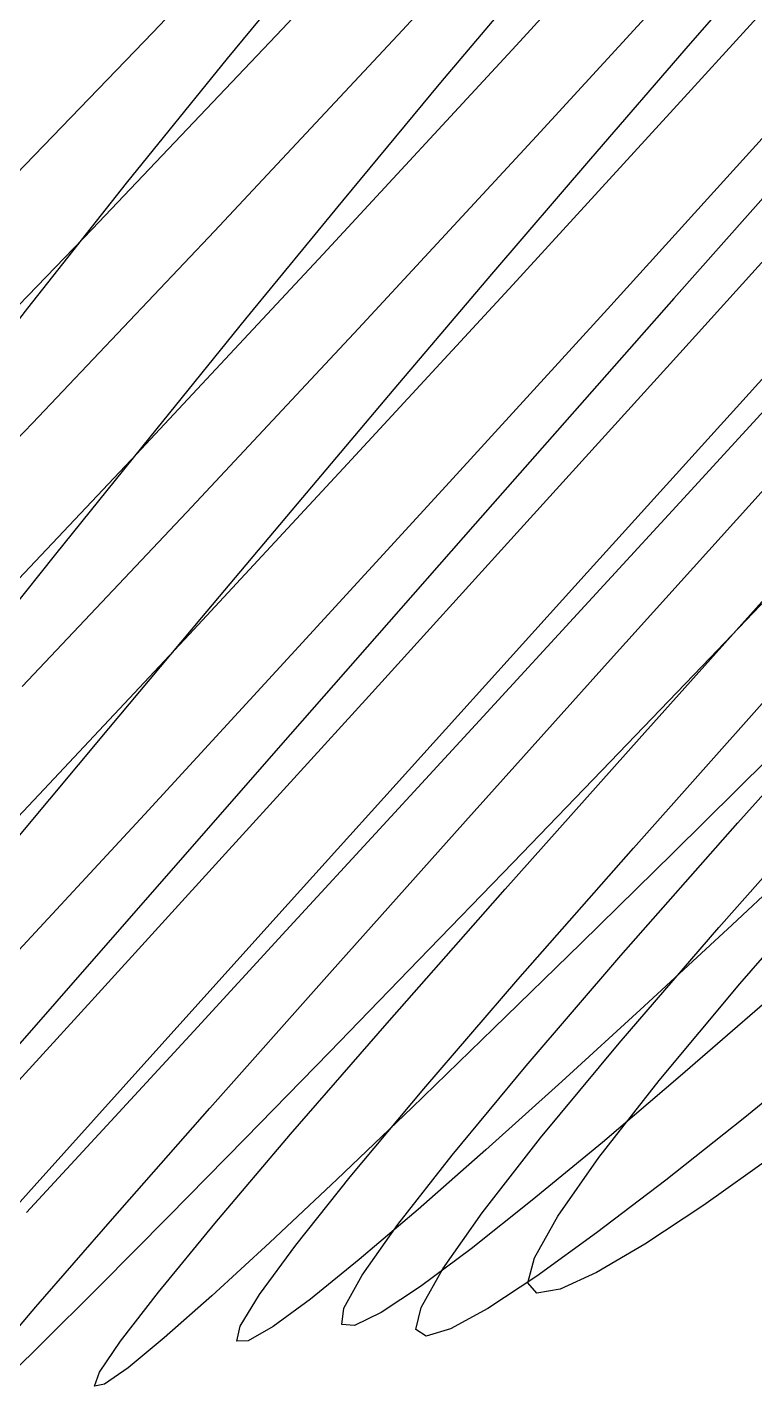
# Model space of a CAD drawing. Extents: x -607 to 1285, y -867 to 355.
# Drawn here: x 145.9 to 233, y -846.5 to -682.9 of the extents above; entities that cross this region are included whole.
import ezdxf

# ---------------------------------------------------------------- set-up
doc = ezdxf.new("R2010")
doc.units = 0
for name, color, linetype in [('0_5341', 7, 'CONTINUOUS'), ('0_5342', 7, 'CONTINUOUS'), ('0_5443', 7, 'CONTINUOUS'), ('0_5444', 7, 'CONTINUOUS'), ('0_5445', 7, 'CONTINUOUS'), ('0_5546', 7, 'CONTINUOUS'), ('0_5547', 7, 'CONTINUOUS'), ('0_5548', 7, 'CONTINUOUS'), ('0_5549', 7, 'CONTINUOUS'), ('0_5650', 7, 'CONTINUOUS'), ('0_5651', 7, 'CONTINUOUS'), ('0_5652', 7, 'CONTINUOUS'), ('0_5653', 7, 'CONTINUOUS'), ('0_5726', 7, 'CONTINUOUS'), ('0_5727', 7, 'CONTINUOUS'), ('0_5728', 7, 'CONTINUOUS'), ('0_5729', 7, 'CONTINUOUS'), ('0_5730', 7, 'CONTINUOUS'), ('0_5753', 7, 'CONTINUOUS'), ('0_5754', 7, 'CONTINUOUS'), ('0_5755', 7, 'CONTINUOUS'), ('0_5756', 7, 'CONTINUOUS'), ('0_5830', 7, 'CONTINUOUS'), ('0_5831', 7, 'CONTINUOUS'), ('0_5832', 7, 'CONTINUOUS'), ('0_5833', 7, 'CONTINUOUS'), ('0_5834', 7, 'CONTINUOUS'), ('0_5835', 7, 'CONTINUOUS'), ('0_5836', 7, 'CONTINUOUS'), ('0_5855', 7, 'CONTINUOUS'), ('0_5856', 7, 'CONTINUOUS'), ('0_5857', 7, 'CONTINUOUS'), ('0_5858', 7, 'CONTINUOUS'), ('0_5859', 7, 'CONTINUOUS'), ('0_5860', 7, 'CONTINUOUS'), ('0_5933', 7, 'CONTINUOUS'), ('0_5934', 7, 'CONTINUOUS'), ('0_5935', 7, 'CONTINUOUS'), ('0_5936', 7, 'CONTINUOUS'), ('0_5937', 7, 'CONTINUOUS'), ('0_5938', 7, 'CONTINUOUS'), ('0_5939', 7, 'CONTINUOUS'), ('0_5940', 7, 'CONTINUOUS'), ('0_5941', 7, 'CONTINUOUS'), ('0_5959', 7, 'CONTINUOUS'), ('0_5960', 7, 'CONTINUOUS'), ('0_5961', 7, 'CONTINUOUS'), ('0_5962', 7, 'CONTINUOUS'), ('0_5963', 7, 'CONTINUOUS'), ('0_6039', 7, 'CONTINUOUS'), ('0_6040', 7, 'CONTINUOUS'), ('0_6041', 7, 'CONTINUOUS'), ('0_6042', 7, 'CONTINUOUS'), ('0_6043', 7, 'CONTINUOUS'), ('0_6044', 7, 'CONTINUOUS'), ('0_6045', 7, 'CONTINUOUS'), ('0_6046', 7, 'CONTINUOUS'), ('0_6060', 7, 'CONTINUOUS'), ('0_6061', 7, 'CONTINUOUS'), ('0_6062', 7, 'CONTINUOUS'), ('0_6063', 7, 'CONTINUOUS'), ('0_6064', 7, 'CONTINUOUS'), ('0_6065', 7, 'CONTINUOUS'), ('0_6066', 7, 'CONTINUOUS'), ('0_6142', 7, 'CONTINUOUS'), ('0_6143', 7, 'CONTINUOUS'), ('0_6144', 7, 'CONTINUOUS'), ('0_6145', 7, 'CONTINUOUS'), ('0_6146', 7, 'CONTINUOUS'), ('0_6147', 7, 'CONTINUOUS'), ('0_6148', 7, 'CONTINUOUS'), ('0_6149', 7, 'CONTINUOUS'), ('0_6150', 7, 'CONTINUOUS'), ('0_6162', 7, 'CONTINUOUS'), ('0_6163', 7, 'CONTINUOUS'), ('0_6164', 7, 'CONTINUOUS'), ('0_6165', 7, 'CONTINUOUS'), ('0_6166', 7, 'CONTINUOUS'), ('0_6167', 7, 'CONTINUOUS'), ('0_6168', 7, 'CONTINUOUS'), ('0_6169', 7, 'CONTINUOUS'), ('0_6247', 7, 'CONTINUOUS'), ('0_6248', 7, 'CONTINUOUS'), ('0_6249', 7, 'CONTINUOUS'), ('0_6250', 7, 'CONTINUOUS'), ('0_6251', 7, 'CONTINUOUS'), ('0_6252', 7, 'CONTINUOUS'), ('0_6253', 7, 'CONTINUOUS'), ('0_6254', 7, 'CONTINUOUS'), ('0_6255', 7, 'CONTINUOUS'), ('0_6256', 7, 'CONTINUOUS'), ('0_6263', 7, 'CONTINUOUS'), ('0_6264', 7, 'CONTINUOUS'), ('0_6265', 7, 'CONTINUOUS'), ('0_6266', 7, 'CONTINUOUS'), ('0_6267', 7, 'CONTINUOUS'), ('0_6268', 7, 'CONTINUOUS'), ('0_6269', 7, 'CONTINUOUS'), ('0_6270', 7, 'CONTINUOUS'), ('0_6353', 7, 'CONTINUOUS'), ('0_6354', 7, 'CONTINUOUS'), ('0_6355', 7, 'CONTINUOUS'), ('0_6356', 7, 'CONTINUOUS'), ('0_6357', 7, 'CONTINUOUS'), ('0_6358', 7, 'CONTINUOUS'), ('0_6359', 7, 'CONTINUOUS'), ('0_6360', 7, 'CONTINUOUS'), ('0_6361', 7, 'CONTINUOUS'), ('0_6362', 7, 'CONTINUOUS'), ('0_6363', 7, 'CONTINUOUS'), ('0_6364', 7, 'CONTINUOUS'), ('0_6365', 7, 'CONTINUOUS'), ('0_6366', 7, 'CONTINUOUS'), ('0_6367', 7, 'CONTINUOUS'), ('0_6368', 7, 'CONTINUOUS'), ('0_6369', 7, 'CONTINUOUS'), ('0_6370', 7, 'CONTINUOUS'), ('0_6371', 7, 'CONTINUOUS'), ('0_6372', 7, 'CONTINUOUS'), ('0_6373', 7, 'CONTINUOUS'), ('0_6458', 7, 'CONTINUOUS'), ('0_6459', 7, 'CONTINUOUS'), ('0_6460', 7, 'CONTINUOUS'), ('0_6461', 7, 'CONTINUOUS'), ('0_6462', 7, 'CONTINUOUS'), ('0_6463', 7, 'CONTINUOUS'), ('0_6464', 7, 'CONTINUOUS'), ('0_6465', 7, 'CONTINUOUS'), ('0_6466', 7, 'CONTINUOUS'), ('0_6467', 7, 'CONTINUOUS'), ('0_6468', 7, 'CONTINUOUS'), ('0_6469', 7, 'CONTINUOUS'), ('0_6470', 7, 'CONTINUOUS'), ('0_6471', 7, 'CONTINUOUS'), ('0_6472', 7, 'CONTINUOUS'), ('0_6473', 7, 'CONTINUOUS'), ('0_6474', 7, 'CONTINUOUS'), ('0_6475', 7, 'CONTINUOUS'), ('0_6476', 7, 'CONTINUOUS'), ('0_6564', 7, 'CONTINUOUS'), ('0_6565', 7, 'CONTINUOUS'), ('0_6566', 7, 'CONTINUOUS'), ('0_6567', 7, 'CONTINUOUS'), ('0_6568', 7, 'CONTINUOUS'), ('0_6569', 7, 'CONTINUOUS'), ('0_6570', 7, 'CONTINUOUS'), ('0_6571', 7, 'CONTINUOUS'), ('0_6572', 7, 'CONTINUOUS'), ('0_6573', 7, 'CONTINUOUS'), ('0_6574', 7, 'CONTINUOUS'), ('0_6575', 7, 'CONTINUOUS'), ('0_6576', 7, 'CONTINUOUS'), ('0_6577', 7, 'CONTINUOUS'), ('0_6578', 7, 'CONTINUOUS'), ('0_6579', 7, 'CONTINUOUS'), ('0_6580', 7, 'CONTINUOUS'), ('0_6667', 7, 'CONTINUOUS'), ('0_6668', 7, 'CONTINUOUS'), ('0_6669', 7, 'CONTINUOUS'), ('0_6670', 7, 'CONTINUOUS'), ('0_6671', 7, 'CONTINUOUS'), ('0_6672', 7, 'CONTINUOUS'), ('0_6673', 7, 'CONTINUOUS'), ('0_6674', 7, 'CONTINUOUS'), ('0_6675', 7, 'CONTINUOUS'), ('0_6676', 7, 'CONTINUOUS'), ('0_6677', 7, 'CONTINUOUS'), ('0_6678', 7, 'CONTINUOUS'), ('0_6679', 7, 'CONTINUOUS'), ('0_6680', 7, 'CONTINUOUS'), ('0_6681', 7, 'CONTINUOUS'), ('0_6772', 7, 'CONTINUOUS'), ('0_6773', 7, 'CONTINUOUS'), ('0_6774', 7, 'CONTINUOUS'), ('0_6775', 7, 'CONTINUOUS'), ('0_6776', 7, 'CONTINUOUS'), ('0_6777', 7, 'CONTINUOUS'), ('0_6778', 7, 'CONTINUOUS'), ('0_6779', 7, 'CONTINUOUS'), ('0_6780', 7, 'CONTINUOUS'), ('0_6781', 7, 'CONTINUOUS'), ('0_6782', 7, 'CONTINUOUS'), ('0_6783', 7, 'CONTINUOUS')]:
    doc.layers.add(name, color=color, linetype=linetype)

msp = doc.modelspace()

# ---------------------------------------------------------------- linework, layer by layer
at = {"layer": '0_5341'}
msp.add_polyline3d([(138.0082, -707.2349, -3001.0596), (160.9694, -683.4866, -3002.9402)], dxfattribs=at)
at = {"layer": '0_5342'}
msp.add_polyline3d([(160.9694, -683.4866, -3002.9402), (184.5444, -658.6371, -3002.8743)], dxfattribs=at)
at = {"layer": '0_5443'}
msp.add_polyline3d([(131.5999, -729.871, -3000.523), (153.69, -707.0393, -3003.2454)], dxfattribs=at)
at = {"layer": '0_5444'}
msp.add_polyline3d([(153.69, -707.0393, -3003.2454), (176.4774, -683.0698, -3003.998)], dxfattribs=at)
at = {"layer": '0_5445'}
msp.add_polyline3d([(176.4774, -683.0698, -3003.998), (199.8635, -658.0729, -3002.8105)], dxfattribs=at)
at = {"layer": '0_5546'}
msp.add_polyline3d([(125.5388, -752.0409, -2999.8047), (146.5464, -730.2562, -3003.1243)], dxfattribs=at)
at = {"layer": '0_5547'}
msp.add_polyline3d([(146.5464, -730.2562, -3003.1243), (168.3547, -707.275, -3004.4468)], dxfattribs=at)
at = {"layer": '0_5548'}
msp.add_polyline3d([(168.3547, -707.275, -3004.4468), (190.8649, -683.209, -3003.8093)], dxfattribs=at)
at = {"layer": '0_5549'}
msp.add_polyline3d([(190.8649, -683.209, -3003.8093), (213.9784, -658.1697, -3001.2502)], dxfattribs=at)
at = {"layer": '0_5650'}
msp.add_polyline3d([(137.4297, -756.7551, -3011.6401), (158.9867, -733.9858, -3013.79)], dxfattribs=at)
at = {"layer": '0_5651'}
msp.add_polyline3d([(158.9867, -733.9858, -3013.79), (181.3711, -710.042, -3013.9043)], dxfattribs=at)
at = {"layer": '0_5652'}
msp.add_polyline3d([(181.3711, -710.042, -3013.9043), (204.4782, -685.0421, -3012.0278)], dxfattribs=at)
at = {"layer": '0_5653'}
msp.add_polyline3d([(204.4782, -685.0421, -3012.0278), (228.2034, -659.1045, -3008.2058)], dxfattribs=at)
at = {"layer": '0_5726'}
msp.add_polyline3d([(182.1119, -671.7694, -2544.4863), (169.8453, -686.6144, -2559.1392)], dxfattribs=at)
at = {"layer": '0_5727'}
msp.add_polyline3d([(169.8453, -686.6144, -2559.1392), (157.7746, -701.532, -2576.3357)], dxfattribs=at)
at = {"layer": '0_5728'}
msp.add_polyline3d([(157.7746, -701.532, -2576.3357), (145.9341, -716.5094, -2596.2917)], dxfattribs=at)
at = {"layer": '0_5729'}
msp.add_polyline3d([(145.9341, -716.5094, -2596.2917), (145.934, -716.5095, -2596.2917)], dxfattribs=at)
at = {"layer": '0_5730'}
msp.add_polyline3d([(145.934, -716.5095, -2596.2917), (134.2759, -731.4906, -2618.045)], dxfattribs=at)
at = {"layer": '0_5753'}
msp.add_polyline3d([(145.322, -761.7971, -2996.6562), (165.0325, -740.9185, -2999.8013)], dxfattribs=at)
at = {"layer": '0_5754'}
msp.add_polyline3d([(165.0325, -740.9185, -2999.8013), (185.5892, -718.916, -3001.0413)], dxfattribs=at)
at = {"layer": '0_5755'}
msp.add_polyline3d([(185.5892, -718.916, -3001.0413), (206.9008, -695.8918, -3000.408)], dxfattribs=at)
at = {"layer": '0_5756'}
msp.add_polyline3d([(206.9008, -695.8918, -3000.408), (228.8758, -671.9476, -2997.9329)], dxfattribs=at)
at = {"layer": '0_5830'}
msp.add_polyline3d([(207.337, -675.3713, -2568), (195.429, -689.4829, -2582.8257)], dxfattribs=at)
at = {"layer": '0_5831'}
msp.add_polyline3d([(195.429, -689.4829, -2582.8257), (183.665, -703.6295, -2600.0137)], dxfattribs=at)
at = {"layer": '0_5832'}
msp.add_polyline3d([(183.665, -703.6295, -2600.0137), (172.0741, -717.796, -2619.7632)], dxfattribs=at)
at = {"layer": '0_5833'}
msp.add_polyline3d([(172.0741, -717.796, -2619.7632), (172.0741, -717.796, -2619.7632)], dxfattribs=at)
at = {"layer": '0_5834'}
msp.add_polyline3d([(172.0741, -717.796, -2619.7632), (160.6155, -731.9519, -2641.1538)], dxfattribs=at)
at = {"layer": '0_5835'}
msp.add_polyline3d([(160.6155, -731.9519, -2641.1538), (149.3205, -745.9706, -2663.0417)], dxfattribs=at)
at = {"layer": '0_5836'}
msp.add_polyline3d([(149.3205, -745.9706, -2663.0417), (138.3263, -759.6925, -2685.2905)], dxfattribs=at)
at = {"layer": '0_5855'}
msp.add_polyline3d([(130.3236, -792.7535, -2986.4238), (147.3224, -774.7698, -2991.9417)], dxfattribs=at)
at = {"layer": '0_5856'}
msp.add_polyline3d([(147.3224, -774.7698, -2991.9417), (165.3367, -755.5326, -2995.5798)], dxfattribs=at)
at = {"layer": '0_5857'}
msp.add_polyline3d([(165.3367, -755.5326, -2995.5798), (184.2793, -735.1392, -2997.3684)], dxfattribs=at)
at = {"layer": '0_5858'}
msp.add_polyline3d([(184.2793, -735.1392, -2997.3684), (204.0628, -713.6868, -2997.337)], dxfattribs=at)
at = {"layer": '0_5859'}
msp.add_polyline3d([(204.0628, -713.6868, -2997.337), (224.5997, -691.2725, -2995.5151)], dxfattribs=at)
at = {"layer": '0_5860'}
msp.add_polyline3d([(224.5997, -691.2725, -2995.5151), (245.8026, -667.9935, -2991.9326)], dxfattribs=at)
at = {"layer": '0_5933'}
msp.add_polyline3d([(237.358, -671.0044, -2574.5454), (225.3282, -684.7971, -2587.5737)], dxfattribs=at)
at = {"layer": '0_5934'}
msp.add_polyline3d([(225.3282, -684.7971, -2587.5737), (213.3804, -698.6056, -2602.697)], dxfattribs=at)
at = {"layer": '0_5935'}
msp.add_polyline3d([(213.3804, -698.6056, -2602.697), (201.5404, -712.4117, -2620.1067)], dxfattribs=at)
at = {"layer": '0_5936'}
msp.add_polyline3d([(201.5404, -712.4117, -2620.1067), (189.8337, -726.1971, -2639.9941)], dxfattribs=at)
at = {"layer": '0_5937'}
msp.add_polyline3d([(189.8337, -726.1971, -2639.9941), (189.8337, -726.1972, -2639.9941)], dxfattribs=at)
at = {"layer": '0_5938'}
msp.add_polyline3d([(189.8337, -726.1972, -2639.9941), (178.2382, -739.9418, -2661.4792)], dxfattribs=at)
at = {"layer": '0_5939'}
msp.add_polyline3d([(178.2382, -739.9418, -2661.4792), (166.8048, -753.5341, -2683.4573)], dxfattribs=at)
at = {"layer": '0_5940'}
msp.add_polyline3d([(166.8048, -753.5341, -2683.4573), (155.6693, -766.8188, -2705.784)], dxfattribs=at)
at = {"layer": '0_5941'}
msp.add_polyline3d([(155.6693, -766.8188, -2705.784), (144.9671, -779.6405, -2728.3152)], dxfattribs=at)
at = {"layer": '0_5959'}
msp.add_polyline3d([(143.3856, -794.9955, -2998.7205), (159.9517, -777.1118, -3002.8008)], dxfattribs=at)
at = {"layer": '0_5960'}
msp.add_polyline3d([(159.9517, -777.1118, -3002.8008), (177.5321, -758.0239, -3004.9624)], dxfattribs=at)
at = {"layer": '0_5961'}
msp.add_polyline3d([(177.5321, -758.0239, -3004.9624), (196.0423, -737.8258, -3005.2444)], dxfattribs=at)
at = {"layer": '0_5962'}
msp.add_polyline3d([(196.0423, -737.8258, -3005.2444), (215.3979, -716.6119, -3003.6858)], dxfattribs=at)
at = {"layer": '0_5963'}
msp.add_polyline3d([(215.3979, -716.6119, -3003.6858), (235.5144, -694.4763, -3000.3252)], dxfattribs=at)
at = {"layer": '0_6039'}
msp.add_polyline3d([(235.3182, -701.836, -2623.8442), (223.3752, -715.3253, -2641.58)], dxfattribs=at)
at = {"layer": '0_6040'}
msp.add_polyline3d([(223.3752, -715.3253, -2641.58), (211.4653, -728.8256, -2661.7263)], dxfattribs=at)
at = {"layer": '0_6041'}
msp.add_polyline3d([(211.4653, -728.8256, -2661.7263), (199.5807, -742.3287, -2683.4385)], dxfattribs=at)
at = {"layer": '0_6042'}
msp.add_polyline3d([(199.5807, -742.3287, -2683.4385), (187.7963, -755.7315, -2705.6462)], dxfattribs=at)
at = {"layer": '0_6043'}
msp.add_polyline3d([(187.7963, -755.7315, -2705.6462), (176.2532, -768.8755, -2728.1956)], dxfattribs=at)
at = {"layer": '0_6044'}
msp.add_polyline3d([(176.2532, -768.8755, -2728.1956), (165.0922, -781.6028, -2750.933)], dxfattribs=at)
at = {"layer": '0_6045'}
msp.add_polyline3d([(165.0922, -781.6028, -2750.933), (154.4546, -793.7549, -2773.7046)], dxfattribs=at)
at = {"layer": '0_6046'}
msp.add_polyline3d([(154.4546, -793.7549, -2773.7046), (144.4814, -805.1738, -2796.3564)], dxfattribs=at)
at = {"layer": '0_6060'}
msp.add_polyline3d([(139.4602, -814.905, -3009.9697), (153.5976, -799.4458, -3014.7983)], dxfattribs=at)
at = {"layer": '0_6061'}
msp.add_polyline3d([(153.5976, -799.4458, -3014.7983), (153.5975, -799.4459, -3014.7983)], dxfattribs=at)
at = {"layer": '0_6062'}
msp.add_polyline3d([(153.5975, -799.4459, -3014.7983), (169.6743, -781.8098, -3017.43)], dxfattribs=at)
at = {"layer": '0_6063'}
msp.add_polyline3d([(169.6743, -781.8098, -3017.43), (186.8375, -762.9392, -3018.0764)], dxfattribs=at)
at = {"layer": '0_6064'}
msp.add_polyline3d([(186.8375, -762.9392, -3018.0764), (204.9984, -742.9329, -3016.7886)], dxfattribs=at)
at = {"layer": '0_6065'}
msp.add_polyline3d([(204.9984, -742.9329, -3016.7886), (224.0679, -721.8898, -3013.6174)], dxfattribs=at)
at = {"layer": '0_6066'}
msp.add_polyline3d([(224.0679, -721.8898, -3013.6174), (243.9573, -699.9085, -3008.6138)], dxfattribs=at)
at = {"layer": '0_6142'}
msp.add_polyline3d([(237.2468, -725.3962, -2661.561), (224.9839, -738.767, -2682.0771)], dxfattribs=at)
at = {"layer": '0_6143'}
msp.add_polyline3d([(224.9839, -738.767, -2682.0771), (224.9839, -738.767, -2682.0774)], dxfattribs=at)
at = {"layer": '0_6144'}
msp.add_polyline3d([(224.9839, -738.767, -2682.0774), (212.7115, -752.1306, -2704.17)], dxfattribs=at)
at = {"layer": '0_6145'}
msp.add_polyline3d([(212.7115, -752.1306, -2704.17), (200.5171, -765.4019, -2726.794)], dxfattribs=at)
at = {"layer": '0_6146'}
msp.add_polyline3d([(200.5171, -765.4019, -2726.794), (188.5467, -778.4204, -2749.7825)], dxfattribs=at)
at = {"layer": '0_6147'}
msp.add_polyline3d([(188.5467, -778.4204, -2749.7825), (176.9467, -791.0261, -2772.969)], dxfattribs=at)
at = {"layer": '0_6148'}
msp.add_polyline3d([(176.9467, -791.0261, -2772.969), (165.863, -803.0586, -2796.1868)], dxfattribs=at)
at = {"layer": '0_6149'}
msp.add_polyline3d([(165.863, -803.0586, -2796.1868), (155.442, -814.358, -2819.2686)], dxfattribs=at)
at = {"layer": '0_6150'}
msp.add_polyline3d([(155.442, -814.358, -2819.2686), (145.8296, -824.7638, -2842.048)], dxfattribs=at)
at = {"layer": '0_6162'}
msp.add_polyline3d([(135.2679, -834.4309, -3024.9429), (146.7597, -821.6171, -3031.0798)], dxfattribs=at)
at = {"layer": '0_6163'}
msp.add_polyline3d([(146.7597, -821.6171, -3031.0798), (160.9603, -805.8268, -3034.7456)], dxfattribs=at)
at = {"layer": '0_6164'}
msp.add_polyline3d([(160.9603, -805.8268, -3034.7456), (160.9602, -805.8269, -3034.7456)], dxfattribs=at)
at = {"layer": '0_6165'}
msp.add_polyline3d([(160.9602, -805.8269, -3034.7456), (177.1736, -787.8306, -3036.0566)], dxfattribs=at)
at = {"layer": '0_6166'}
msp.add_polyline3d([(177.1736, -787.8306, -3036.0566), (194.5431, -768.5756, -3035.2837)], dxfattribs=at)
at = {"layer": '0_6167'}
msp.add_polyline3d([(194.5431, -768.5756, -3035.2837), (212.9732, -748.1668, -3032.491)], dxfattribs=at)
at = {"layer": '0_6168'}
msp.add_polyline3d([(212.9732, -748.1668, -3032.491), (232.3685, -726.7093, -3027.7432)], dxfattribs=at)
at = {"layer": '0_6169'}
msp.add_polyline3d([(232.3685, -726.7093, -3027.7432), (252.6337, -704.3084, -3021.105)], dxfattribs=at)
at = {"layer": '0_6247'}
msp.add_polyline3d([(239.738, -745.8063, -2703.6091), (227.6934, -758.3626, -2725.2517)], dxfattribs=at)
at = {"layer": '0_6248'}
msp.add_polyline3d([(227.6934, -758.3626, -2725.2517), (215.7661, -770.7682, -2747.3533)], dxfattribs=at)
at = {"layer": '0_6249'}
msp.add_polyline3d([(215.7661, -770.7682, -2747.3533), (204.0972, -782.8723, -2769.7498)], dxfattribs=at)
at = {"layer": '0_6250'}
msp.add_polyline3d([(204.0972, -782.8723, -2769.7498), (192.8281, -794.5238, -2792.2778)], dxfattribs=at)
at = {"layer": '0_6251'}
msp.add_polyline3d([(192.8281, -794.5238, -2792.2778), (182.0999, -805.5717, -2814.7734)], dxfattribs=at)
at = {"layer": '0_6252'}
msp.add_polyline3d([(182.0999, -805.5717, -2814.7734), (172.0538, -815.8649, -2837.0728)], dxfattribs=at)
at = {"layer": '0_6253'}
msp.add_polyline3d([(172.0538, -815.8649, -2837.0728), (162.8311, -825.2523, -2859.0125)], dxfattribs=at)
at = {"layer": '0_6254'}
msp.add_polyline3d([(162.8311, -825.2523, -2859.0125), (154.5728, -833.5831, -2880.4282)], dxfattribs=at)
at = {"layer": '0_6255'}
msp.add_polyline3d([(154.5728, -833.5831, -2880.4282), (147.4205, -840.7062, -2901.1567)], dxfattribs=at)
at = {"layer": '0_6256'}
msp.add_polyline3d([(147.4205, -840.7062, -2901.1567), (141.5152, -846.4705, -2921.034)], dxfattribs=at)
at = {"layer": '0_6263'}
msp.add_polyline3d([(140.179, -844.0642, -3013.2522), (146.957, -836.0883, -3022.5857)], dxfattribs=at)
at = {"layer": '0_6264'}
msp.add_polyline3d([(146.957, -836.0883, -3022.5857), (156.1118, -825.5454, -3029.758)], dxfattribs=at)
at = {"layer": '0_6265'}
msp.add_polyline3d([(156.1118, -825.5454, -3029.758), (167.7846, -812.2845, -3034.6055)], dxfattribs=at)
at = {"layer": '0_6266'}
msp.add_polyline3d([(167.7846, -812.2845, -3034.6055), (182.1166, -796.1545, -3036.964)], dxfattribs=at)
at = {"layer": '0_6267'}
msp.add_polyline3d([(182.1166, -796.1545, -3036.964), (182.1165, -796.1546, -3036.964)], dxfattribs=at)
at = {"layer": '0_6268'}
msp.add_polyline3d([(182.1165, -796.1546, -3036.964), (198.4017, -777.9379, -3037.0117)], dxfattribs=at)
at = {"layer": '0_6269'}
msp.add_polyline3d([(198.4017, -777.9379, -3037.0117), (215.7799, -758.5825, -3035.0754)], dxfattribs=at)
at = {"layer": '0_6270'}
msp.add_polyline3d([(215.7799, -758.5825, -3035.0754), (234.1617, -738.186, -3031.2146)], dxfattribs=at)
at = {"layer": '0_6353'}
msp.add_polyline3d([(234.7049, -770.4078, -2768.5703), (223.2741, -781.7037, -2790.339)], dxfattribs=at)
at = {"layer": '0_6354'}
msp.add_polyline3d([(223.2741, -781.7037, -2790.339), (212.2498, -792.5362, -2812.1704)], dxfattribs=at)
at = {"layer": '0_6355'}
msp.add_polyline3d([(212.2498, -792.5362, -2812.1704), (201.7693, -802.7624, -2833.9038)], dxfattribs=at)
at = {"layer": '0_6356'}
msp.add_polyline3d([(201.7693, -802.7624, -2833.9038), (191.9698, -812.2391, -2855.379)], dxfattribs=at)
at = {"layer": '0_6357'}
msp.add_polyline3d([(191.9698, -812.2391, -2855.379), (182.9885, -820.8231, -2876.435)], dxfattribs=at)
at = {"layer": '0_6358'}
msp.add_polyline3d([(182.9885, -820.8231, -2876.435), (174.9629, -828.3714, -2896.9119)], dxfattribs=at)
at = {"layer": '0_6359'}
msp.add_polyline3d([(174.9629, -828.3714, -2896.9119), (168.0301, -834.7409, -2916.649)], dxfattribs=at)
at = {"layer": '0_6360'}
msp.add_polyline3d([(168.0301, -834.7409, -2916.649), (162.3274, -839.7885, -2935.486)], dxfattribs=at)
at = {"layer": '0_6361'}
msp.add_polyline3d([(162.3274, -839.7885, -2935.486), (157.9921, -843.3711, -2953.2622)], dxfattribs=at)
at = {"layer": '0_6362'}
msp.add_polyline3d([(157.9921, -843.3711, -2953.2622), (155.1615, -845.3457, -2969.8176)], dxfattribs=at)
at = {"layer": '0_6363'}
msp.add_polyline3d([(155.1615, -845.3457, -2969.8176), (153.9728, -845.5691, -2984.9915)], dxfattribs=at)
at = {"layer": '0_6364'}
msp.add_polyline3d([(153.9728, -845.5691, -2984.9915), (154.5633, -843.8982, -2998.6233)], dxfattribs=at)
at = {"layer": '0_6365'}
msp.add_polyline3d([(154.5633, -843.8982, -2998.6233), (157.0702, -840.1899, -3010.5527)], dxfattribs=at)
at = {"layer": '0_6366'}
msp.add_polyline3d([(157.0702, -840.1899, -3010.5527), (161.6309, -834.3013, -3020.6194)], dxfattribs=at)
at = {"layer": '0_6367'}
msp.add_polyline3d([(161.6309, -834.3013, -3020.6194), (168.3826, -826.0891, -3028.6628)], dxfattribs=at)
at = {"layer": '0_6368'}
msp.add_polyline3d([(168.3826, -826.0891, -3028.6628), (177.4626, -815.4103, -3034.5225)], dxfattribs=at)
at = {"layer": '0_6369'}
msp.add_polyline3d([(177.4626, -815.4103, -3034.5225), (189.0082, -802.1217, -3038.0378)], dxfattribs=at)
at = {"layer": '0_6370'}
msp.add_polyline3d([(189.0082, -802.1217, -3038.0378), (203.1566, -786.0803, -3039.0488)], dxfattribs=at)
at = {"layer": '0_6371'}
msp.add_polyline3d([(203.1566, -786.0803, -3039.0488), (203.1565, -786.0804, -3039.0486)], dxfattribs=at)
at = {"layer": '0_6372'}
msp.add_polyline3d([(203.1565, -786.0804, -3039.0486), (219.2059, -768.0612, -3037.7861)], dxfattribs=at)
at = {"layer": '0_6373'}
msp.add_polyline3d([(219.2059, -768.0612, -3037.7861), (236.3064, -748.9956, -3034.6262)], dxfattribs=at)
at = {"layer": '0_6458'}
msp.add_polyline3d([(241.4359, -779.9682, -2812.013), (230.3527, -790.3229, -2833.562)], dxfattribs=at)
at = {"layer": '0_6459'}
msp.add_polyline3d([(230.3527, -790.3229, -2833.562), (219.8038, -800.0836, -2854.9717)], dxfattribs=at)
at = {"layer": '0_6460'}
msp.add_polyline3d([(219.8038, -800.0836, -2854.9717), (209.9257, -809.1122, -2876.0784)], dxfattribs=at)
at = {"layer": '0_6461'}
msp.add_polyline3d([(209.9257, -809.1122, -2876.0784), (200.8548, -817.2701, -2896.719)], dxfattribs=at)
at = {"layer": '0_6462'}
msp.add_polyline3d([(200.8548, -817.2701, -2896.719), (192.7279, -824.4192, -2916.7302)], dxfattribs=at)
at = {"layer": '0_6463'}
msp.add_polyline3d([(192.7279, -824.4192, -2916.7302), (185.6814, -830.4209, -2935.9487)], dxfattribs=at)
at = {"layer": '0_6464'}
msp.add_polyline3d([(185.6814, -830.4209, -2935.9487), (179.852, -835.1368, -2954.2114)], dxfattribs=at)
at = {"layer": '0_6465'}
msp.add_polyline3d([(179.852, -835.1368, -2954.2114), (175.3762, -838.4288, -2971.355)], dxfattribs=at)
at = {"layer": '0_6466'}
msp.add_polyline3d([(175.3762, -838.4288, -2971.355), (172.3905, -840.1582, -2987.216)], dxfattribs=at)
at = {"layer": '0_6467'}
msp.add_polyline3d([(172.3905, -840.1582, -2987.216), (171.0315, -840.1869, -3001.6313)], dxfattribs=at)
at = {"layer": '0_6468'}
msp.add_polyline3d([(171.0315, -840.1869, -3001.6313), (171.4358, -838.3763, -3014.438)], dxfattribs=at)
at = {"layer": '0_6469'}
msp.add_polyline3d([(171.4358, -838.3763, -3014.438), (173.74, -834.5883, -3025.4724)], dxfattribs=at)
at = {"layer": '0_6470'}
msp.add_polyline3d([(173.74, -834.5883, -3025.4724), (178.0807, -828.6843, -3034.5713)], dxfattribs=at)
at = {"layer": '0_6471'}
msp.add_polyline3d([(178.0807, -828.6843, -3034.5713), (184.5942, -820.5261, -3041.5715)], dxfattribs=at)
at = {"layer": '0_6472'}
msp.add_polyline3d([(184.5942, -820.5261, -3041.5715), (193.4174, -809.9751, -3046.3098)], dxfattribs=at)
at = {"layer": '0_6473'}
msp.add_polyline3d([(193.4174, -809.9751, -3046.3098), (204.6866, -796.8932, -3048.6228)], dxfattribs=at)
at = {"layer": '0_6474'}
msp.add_polyline3d([(204.6866, -796.8932, -3048.6228), (218.5385, -781.1419, -3048.3474)], dxfattribs=at)
at = {"layer": '0_6475'}
msp.add_polyline3d([(218.5385, -781.1419, -3048.3474), (218.5384, -781.1421, -3048.3474)], dxfattribs=at)
at = {"layer": '0_6476'}
msp.add_polyline3d([(218.5384, -781.1421, -3048.3474), (234.2762, -763.4854, -3045.7673)], dxfattribs=at)
at = {"layer": '0_6564'}
msp.add_polyline3d([(234.2721, -799.6765, -2877.443), (224.1328, -808.4593, -2898.4087)], dxfattribs=at)
at = {"layer": '0_6565'}
msp.add_polyline3d([(224.1328, -808.4593, -2898.4087), (214.7971, -816.3876, -2918.866)], dxfattribs=at)
at = {"layer": '0_6566'}
msp.add_polyline3d([(214.7971, -816.3876, -2918.866), (206.4067, -823.3214, -2938.6448)], dxfattribs=at)
at = {"layer": '0_6567'}
msp.add_polyline3d([(206.4067, -823.3214, -2938.6448), (199.1033, -829.1213, -2957.5754)], dxfattribs=at)
at = {"layer": '0_6568'}
msp.add_polyline3d([(199.1033, -829.1213, -2957.5754), (193.0285, -833.6475, -2975.4885)], dxfattribs=at)
at = {"layer": '0_6569'}
msp.add_polyline3d([(193.0285, -833.6475, -2975.4885), (188.3241, -836.7601, -2992.2144)], dxfattribs=at)
at = {"layer": '0_6570'}
msp.add_polyline3d([(188.3241, -836.7601, -2992.2144), (185.1319, -838.3197, -3007.5828)], dxfattribs=at)
at = {"layer": '0_6571'}
msp.add_polyline3d([(185.1319, -838.3197, -3007.5828), (183.5934, -838.1864, -3021.4246)], dxfattribs=at)
at = {"layer": '0_6572'}
msp.add_polyline3d([(183.5934, -838.1864, -3021.4246), (183.8505, -836.2205, -3033.5698)], dxfattribs=at)
at = {"layer": '0_6573'}
msp.add_polyline3d([(183.8505, -836.2205, -3033.5698), (186.0447, -832.2822, -3043.849)], dxfattribs=at)
at = {"layer": '0_6574'}
msp.add_polyline3d([(186.0447, -832.2822, -3043.849), (190.3179, -826.2321, -3052.0923)], dxfattribs=at)
at = {"layer": '0_6575'}
msp.add_polyline3d([(190.3179, -826.2321, -3052.0923), (196.8118, -817.9302, -3058.13)], dxfattribs=at)
at = {"layer": '0_6576'}
msp.add_polyline3d([(196.8118, -817.9302, -3058.13), (205.668, -807.2369, -3061.7925)], dxfattribs=at)
at = {"layer": '0_6577'}
msp.add_polyline3d([(205.668, -807.2369, -3061.7925), (217.0282, -794.0124, -3062.9097)], dxfattribs=at)
at = {"layer": '0_6578'}
msp.add_polyline3d([(217.0282, -794.0124, -3062.9097), (231.0343, -778.1171, -3061.3125)], dxfattribs=at)
at = {"layer": '0_6579'}
msp.add_polyline3d([(231.0343, -778.1171, -3061.3125), (231.0342, -778.1172, -3061.3125)], dxfattribs=at)
at = {"layer": '0_6580'}
msp.add_polyline3d([(231.0342, -778.1172, -3061.3125), (246.99, -760.3064, -3057.3313)], dxfattribs=at)
at = {"layer": '0_6667'}
msp.add_polyline3d([(241.7544, -805.3427, -2902.1274), (231.6522, -813.5621, -2922.858)], dxfattribs=at)
at = {"layer": '0_6668'}
msp.add_polyline3d([(231.6522, -813.5621, -2922.858), (222.3907, -820.9001, -2943.026)], dxfattribs=at)
at = {"layer": '0_6669'}
msp.add_polyline3d([(222.3907, -820.9001, -2943.026), (214.1124, -827.2202, -2962.4556)], dxfattribs=at)
at = {"layer": '0_6670'}
msp.add_polyline3d([(214.1124, -827.2202, -2962.4556), (206.9601, -832.3865, -2980.9724)], dxfattribs=at)
at = {"layer": '0_6671'}
msp.add_polyline3d([(206.9601, -832.3865, -2980.9724), (201.0765, -836.263, -2998.4006)], dxfattribs=at)
at = {"layer": '0_6672'}
msp.add_polyline3d([(201.0765, -836.263, -2998.4006), (196.6043, -838.7135, -3014.565)], dxfattribs=at)
at = {"layer": '0_6673'}
msp.add_polyline3d([(196.6043, -838.7135, -3014.565), (193.6861, -839.602, -3029.29)], dxfattribs=at)
at = {"layer": '0_6674'}
msp.add_polyline3d([(193.6861, -839.602, -3029.29), (192.4647, -838.7924, -3042.401)], dxfattribs=at)
at = {"layer": '0_6675'}
msp.add_polyline3d([(192.4647, -838.7924, -3042.401), (193.0827, -836.1486, -3053.7217)], dxfattribs=at)
at = {"layer": '0_6676'}
msp.add_polyline3d([(193.0827, -836.1486, -3053.7217), (195.6827, -831.5346, -3063.0776)], dxfattribs=at)
at = {"layer": '0_6677'}
msp.add_polyline3d([(195.6827, -831.5346, -3063.0776), (200.4076, -824.8142, -3070.293)], dxfattribs=at)
at = {"layer": '0_6678'}
msp.add_polyline3d([(200.4076, -824.8142, -3070.293), (207.3999, -815.8514, -3075.1926)], dxfattribs=at)
at = {"layer": '0_6679'}
msp.add_polyline3d([(207.3999, -815.8514, -3075.1926), (216.8024, -804.5103, -3077.6013)], dxfattribs=at)
at = {"layer": '0_6680'}
msp.add_polyline3d([(216.8024, -804.5103, -3077.6013), (228.7577, -790.6545, -3077.3435)], dxfattribs=at)
at = {"layer": '0_6681'}
msp.add_polyline3d([(228.7577, -790.6545, -3077.3435), (243.4085, -774.1482, -3074.244)], dxfattribs=at)
at = {"layer": '0_6772'}
msp.add_polyline3d([(235.1547, -818.0646, -2965.348), (226.9418, -823.8912, -2984.1887)], dxfattribs=at)
at = {"layer": '0_6773'}
msp.add_polyline3d([(226.9418, -823.8912, -2984.1887), (219.8706, -828.5736, -3002.0547)], dxfattribs=at)
at = {"layer": '0_6774'}
msp.add_polyline3d([(219.8706, -828.5736, -3002.0547), (214.0846, -831.9797, -3018.768)], dxfattribs=at)
at = {"layer": '0_6775'}
msp.add_polyline3d([(214.0846, -831.9797, -3018.768), (209.7269, -833.9773, -3034.1504)], dxfattribs=at)
at = {"layer": '0_6776'}
msp.add_polyline3d([(209.7269, -833.9773, -3034.1504), (206.9408, -834.434, -3048.024)], dxfattribs=at)
at = {"layer": '0_6777'}
msp.add_polyline3d([(206.9408, -834.434, -3048.024), (205.8697, -833.2177, -3060.2104)], dxfattribs=at)
at = {"layer": '0_6778'}
msp.add_polyline3d([(205.8697, -833.2177, -3060.2104), (206.6568, -830.1958, -3070.5322)], dxfattribs=at)
at = {"layer": '0_6779'}
msp.add_polyline3d([(206.6568, -830.1958, -3070.5322), (209.4454, -825.2365, -3078.8105)], dxfattribs=at)
at = {"layer": '0_6780'}
msp.add_polyline3d([(209.4454, -825.2365, -3078.8105), (214.3788, -818.2071, -3084.8682)], dxfattribs=at)
at = {"layer": '0_6781'}
msp.add_polyline3d([(214.3788, -818.2071, -3084.8682), (221.6004, -808.9757, -3088.5266)], dxfattribs=at)
at = {"layer": '0_6782'}
msp.add_polyline3d([(221.6004, -808.9757, -3088.5266), (231.2533, -797.4098, -3089.608)], dxfattribs=at)
at = {"layer": '0_6783'}
msp.add_polyline3d([(231.2533, -797.4098, -3089.608), (243.4809, -783.3772, -3087.934)], dxfattribs=at)

doc.saveas('drawing.dxf')
